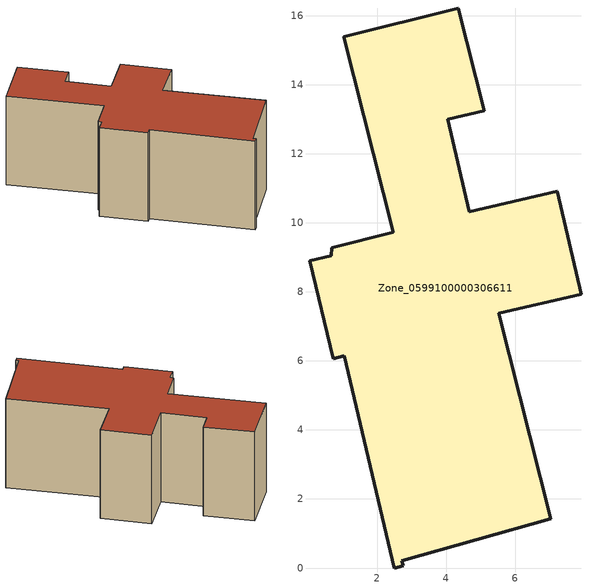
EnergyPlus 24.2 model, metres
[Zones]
Zone_0599100000306611
 floor ground (C_G): 2.5,0 1.05,6.15 0.74,6.07 0.05,8.9 0.68,9.05 0.69,9.28 2.47,9.73 1.04,15.4 4.35,16.23 5.11,13.25 4.05,13 4.68,10.32 7.23,10.92 7.92,7.94 5.53,7.38 7.03,1.42 2.72,0.21 2.77,0.07 z0
 wall outside (C_F): 7.23,10.92 4.68,10.32 4.05,13 5.11,13.25 4.35,16.23 1.04,15.4 2.47,9.73 0.69,9.28 0.68,9.05 0.05,8.9 0.74,6.07 1.05,6.15 2.5,0 2.77,0.07 2.72,0.21 7.03,1.42 5.53,7.38 7.92,7.94 7.23,10.92 z0:6.01
 roof outside (C_R): 1.05,6.15 2.5,0 2.77,0.07 2.72,0.21 7.03,1.42 5.53,7.38 7.92,7.94 7.23,10.92 4.68,10.32 4.05,13 5.11,13.25 4.35,16.23 1.04,15.4 2.47,9.73 0.69,9.28 0.68,9.05 0.05,8.9 0.74,6.07 z6.01
[BUILDING]
Pand.0599100000306611: North Axis=0; Terrain=City; Loads Convergence Tolerance Value=0.04; Temperature Convergence Tolerance Value=0.4; Solar Distribution=FullExterior; Maximum Number of Warmup Days=25; Minimum Number of Warmup Days=1
[Site:Location]
Rotterdam.The.Hague.AP_ZH_NLD Design_Conditions: Latitude=51.96; Longitude=4.45; Time Zone=1; Elevation=-4.5
[SITE:GROUNDTEMPERATURE:BUILDINGSURFACE]
18, 18, 18, 18, 18, 18, 18, 18, 18, 18, 18, 18
[MATERIAL] Thermal Absorptance=0.9; Solar Absorptance=0.7; Visible Absorptance=0.7
Name | Roughness | Thickness | Conductivity | Density | Specific Heat
G.TI.1965-1974 | MediumSmooth | 0.15 | 0.882353 | 540 | 1210
F.TI.1965-1974 | Rough | 0.3 | 0.697674 | 1920 | 840
R.TI.1965-1974 | MediumRough | 0.2 | 0.232558 | 1500 | 1000
[CONSTRUCTION]
C_G: G.TI.1965-1974
C_F: F.TI.1965-1974
C_R: R.TI.1965-1974
[ZONE]
Zone_0599100000306611: Type=1; Multiplier=1; Ceiling Height=Autocalculate; Volume=Autocalculate; Floor Area=autocalculate; Part of Total Floor Area=Yes
[ZONEINFILTRATION:DESIGNFLOWRATE]
Infil_Zone_0599100000306611: Zone or ZoneList or Space or SpaceList=Zone_0599100000306611; Schedule=AlwaysOn; Design Flow Rate Calculation Method=Flow/Area; Flow Rate per Floor Area=0.003; Constant Term Coefficient=1; Temperature Term Coefficient=0; Velocity Term Coefficient=0; Velocity Squared Term Coefficient=0
[HVACTEMPLATE:ZONE:IDEALLOADSAIRSYSTEM]
Zone_0599100000306611: Maximum Heating Supply Air Temperature=50; Minimum Cooling Supply Air Temperature=13; Maximum Heating Supply Air Humidity Ratio=0.0156; Minimum Cooling Supply Air Humidity Ratio=0.0077; Heating Limit=NoLimit; Cooling Limit=NoLimit; Dehumidification Control Type=ConstantSensibleHeatRatio; Cooling Sensible Heat Ratio=0.7; Dehumidification Setpoint=60; Humidification Control Type=None; Humidification Setpoint=30; Outdoor Air Method=None; Outdoor Air Flow Rate per Person=0.00944; Outdoor Air Flow Rate per Zone Floor Area=0; Outdoor Air Flow Rate per Zone=0; Demand Controlled Ventilation Type=None; Outdoor Air Economizer Type=NoEconomizer; Heat Recovery Type=None; Sensible Heat Recovery Effectiveness=0.7; Latent Heat Recovery Effectiveness=0.65
[ZONECONTROL:THERMOSTAT]
ThermostatControl_Zone_0599100000306611: Zone or ZoneList=Zone_0599100000306611; Control Type Schedule=DualSetpointControlType; Control 1=Thermostat_Zone_0599100000306611; Temperature Difference Between Cutout And Setpoint=0
[THERMOSTATSETPOINT:DUALSETPOINT]
Thermostat_Zone_0599100000306611: Heating Setpoint Temperature Schedule=HeatingSetpoint_Zone_0599100000306611; Cooling Setpoint Temperature Schedule=CoolingSetpoint_Zone_0599100000306611
[SCHEDULE:COMPACT]
HeatingSetpoint_Zone_0599100000306611: Through: 12/31, For: AllDays, Until: 24:00, 21
CoolingSetpoint_Zone_0599100000306611: Through: 12/31, For: AllDays, Until: 24:00, 24
DualSetpointControlType: Through: 12/31, For: AllDays, Until: 24:00, 4
AlwaysOn: Through: 12/31, For: AllDays, Until: 24:00, 1
